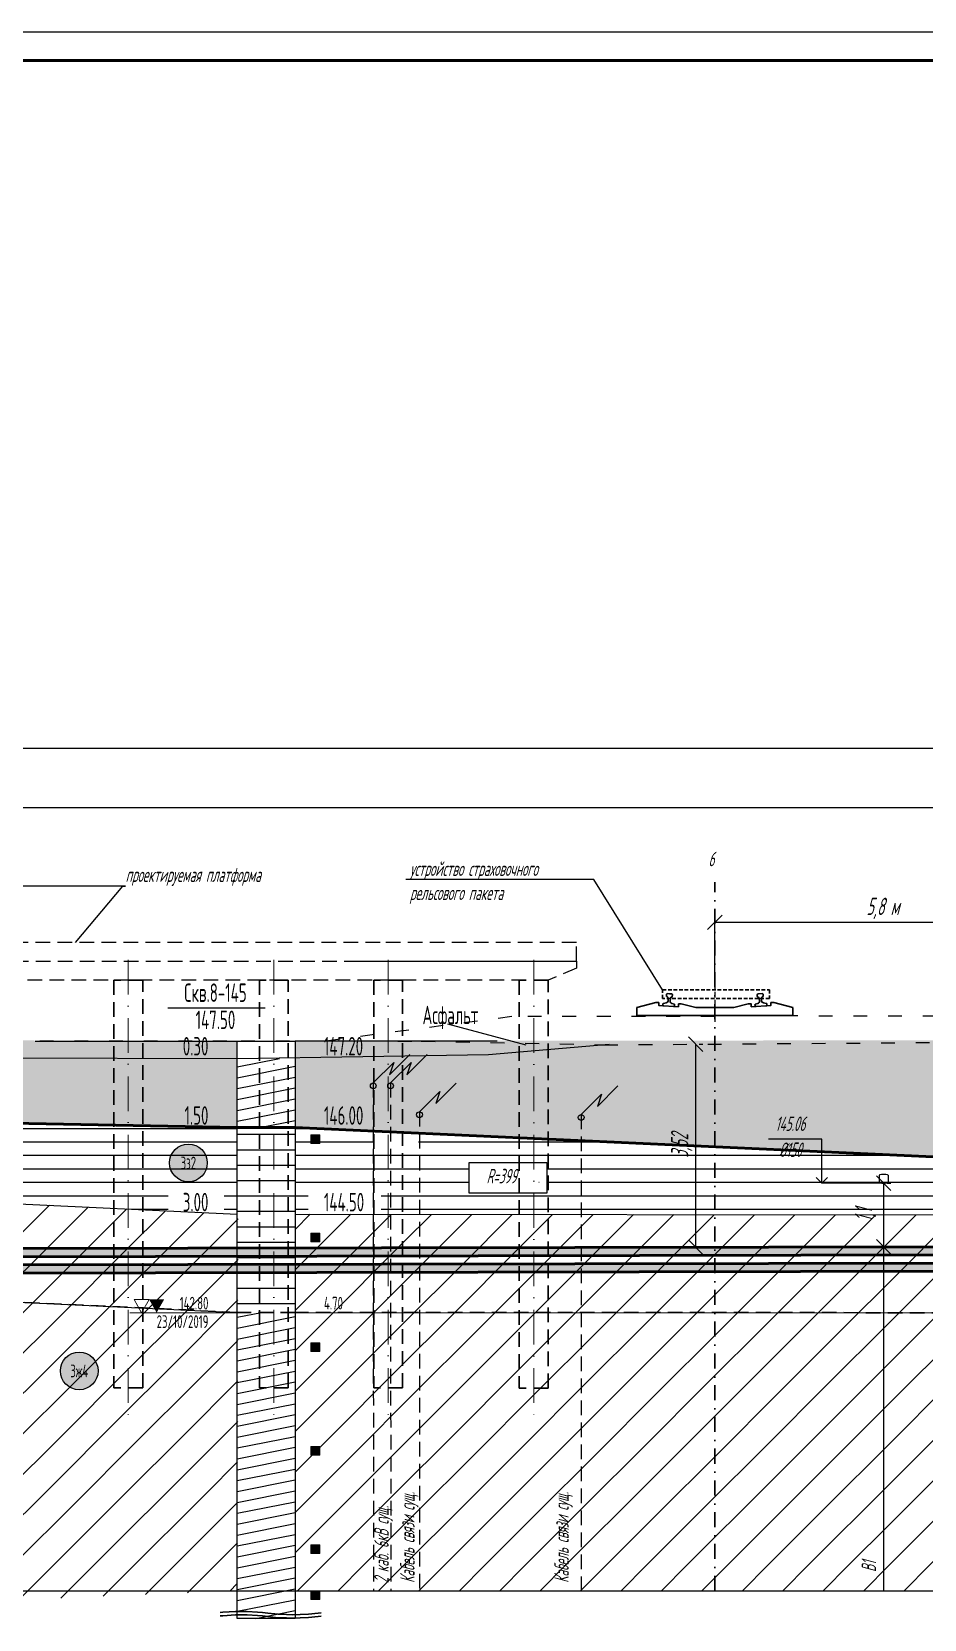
# Model space of a CAD drawing. Header units: metres. Extents: x -30 to 2050, y -904 to 400.
# Drawn here: x 660.9 to 815.4, y -322.1 to -47.1 of the extents above; entities that cross this region are included whole.
import ezdxf
from ezdxf import colors
from ezdxf.entities.mleader import LeaderData, LeaderLine
from ezdxf.enums import TextEntityAlignment as Align
from ezdxf.math import Vec2, Vec3

# ---------------------------------------------------------------- set-up
doc = ezdxf.new("R2010")
doc.units = ezdxf.units.M
doc.header["$LTSCALE"] = 0.2
for name, pattern in [('482 Границы районов', [5, 3, -1, 0, -1]), ('ACAD_ISO02W100', [15, 12, -3]), ('ACAD_ISO03W100', [30, 12, -18]), ('DASHDOT', [27, 13, -7, 0, -7]), ('DASHED', [7, 5, -2, 0]), ('HIDDEN2', [4.7625, 3.175, -1.5875]), ('штриховая', [19.05, 12.7, -6.35])]:
    doc.linetypes.add(name, pattern=pattern)
for name, color, linetype in [('Level 1', 7, 'Continuous'), ('PR_RD', 7, 'Continuous'), ('МГТ_ИГ_Геология', 252, 'Continuous'), ('Примыкания', 7, 'Continuous'), ('Таблица', 7, 'Continuous'), ('Трубы', 7, 'Continuous'), ('Футляры', 7, 'Continuous'), ('Чёрная земля', 7, 'ACAD_ISO03W100')]:
    doc.layers.add(name, color=color, linetype=linetype)
for name, color, linetype, lineweight in [('МГТ_НВК_Земля сущ.', 7, 'ACAD_ISO02W100', 25), ('МГТ_НВК_котлованы', 7, 'Continuous', 30), ('МГТ_НВК_рабочий', 171, 'Continuous', 30), ('МГТ_НВК_страх. пакет', 242, 'Continuous', 30)]:
    doc.layers.add(name, color=color, linetype=linetype, lineweight=lineweight)
doc.styles.add('SPDS', font='SPDS', dxfattribs={"width": 0.7, "oblique": 15, "height": 2.5})
doc.styles.get("Standard").update_dxf_attribs({"font": 'SPDS.shx', "width": 0.7, "oblique": 15, "height": 3})
doc.styles.add('Стиль Simplex', font='simplex.shx')
doc.dimstyles.new('ISO-25', dxfattribs={"dimtxt": 2.5, "dimasz": 2.5, "dimexe": 1.25, "dimexo": 0.625, "dimtad": 1, "dimtxsty": 'Standard', "dimcen": 2.5, "dimadec": 0, "dimazin": 0, "dimtfac": 1, "dimtmove": 0, "dimatfit": 3, "dimfxl": 1, "dimarcsym": 0})
pattern_1 = [(11.30993, (104.5511, -1696.9145), (-4.7146345, 0.942927), [])]
pattern_2 = [(8e-06, (104.5511, -1696.9145), (-9e-06, 2.667), [])]

# ---------------------------------------------------------------- blocks, each defined once
blk = doc.blocks.new('_OBLIQUE')
at = {"color": 0, "linetype": 'ByBlock', "lineweight": -2}
blk.add_line((0.5, 0.5), (-0.5, -0.5), dxfattribs=at)
blk = doc.blocks.new('*D108')
at = {"layer": 'Defpoints', "color": 0, "transparency": 16777216}
for p in [(808.35, -246.54), (808.36, -246.54), (808.35, -257.56)]:
    blk.add_point(p, dxfattribs=at)
at = {"layer": 'Примыкания', "color": 0, "lineweight": -2, "transparency": 16777216}
for p, q in [((808.36, -257.56), (808.36, -246.54)), ((808.97, -246.54), (809.61, -246.54)), ((808.97, -257.56), (809.61, -257.56))]:
    blk.add_line(p, q, dxfattribs=at)
at = {"layer": 'Примыкания', "color": 0, "lineweight": -2, "transparency": 16777216, "xscale": 2.5, "yscale": 2.5, "zscale": 2.5}
for p, rotation in [((808.36, -246.54), 90), ((808.36, -257.56), 270)]:
    blk.add_blockref('_OBLIQUE', p, dxfattribs=dict(at, rotation=rotation))
at = {"layer": 'Примыкания', "color": 0, "transparency": 16777216, "insert": (805.21, -252.05), "char_height": 3, "width": 3.7875, "attachment_point": 5, "rotation": 90}
blk.add_mtext('1,1', dxfattribs=at)
blk = doc.blocks.new('DN')
at = {"linetype": 'Continuous', "lineweight": 30, "flags": 128}
for points in [[(-0.126, -0.007), (-0.117, -0.002), (-0.073, 0.011), (-0.033, 0.011), (0.003, 0), (0.02, -0.007), (0.039, -0.019), (0.074, -0.037), (0.103, -0.043), (0.125, -0.048), (0.151, -0.043), (0.18, -0.036), (0.213, -0.019), (0.223, -0.012)], [(-0.126, -0.068), (-0.117, -0.063), (-0.073, -0.05), (-0.033, -0.05), (0.003, -0.059), (0.02, -0.067), (0.039, -0.079), (0.074, -0.098), (0.103, -0.103), (0.125, -0.108), (0.151, -0.103), (0.18, -0.095), (0.213, -0.079), (0.223, -0.072)]]:
    blk.add_lwpolyline(points, dxfattribs=at)
blk = doc.blocks.new('_ArchTick')
at = {"color": 0, "linetype": 'ByBlock', "const_width": 0.15}
blk.add_lwpolyline([(-0.5, -0.5), (0.5, 0.5)], dxfattribs=at)
blk = doc.blocks.new('*D95')
at = {"layer": 'Defpoints', "color": 0, "transparency": 16777216}
for p in [(1148.12, -171.18), (1148.12, -214.18), (196.94, -218.92)]:
    blk.add_point(p, dxfattribs=at)
at = {"layer": 'Футляры', "color": 0, "lineweight": -2, "transparency": 16777216}
for p, q in [((196.94, -218.3), (196.94, -169.93)), ((1148.12, -213.55), (1148.12, -169.93)), ((196.94, -171.18), (1148.12, -171.18))]:
    blk.add_line(p, q, dxfattribs=at)
at = {"layer": 'Футляры', "color": 0, "lineweight": -2, "transparency": 16777216, "xscale": 2.5, "yscale": 2.5, "zscale": 2.5, "rotation": 180}
blk.add_blockref('_ArchTick', (196.94, -171.18), dxfattribs=at)
at = {"layer": 'Футляры', "color": 0, "lineweight": -2, "transparency": 16777216, "xscale": 2.5, "yscale": 2.5, "zscale": 2.5}
blk.add_blockref('_ArchTick', (1148.12, -171.18), dxfattribs=at)
at = {"layer": 'Футляры', "color": 0, "lineweight": 25, "transparency": 16777216, "insert": (595.93, -166.56), "char_height": 3, "attachment_point": 5}
blk.add_mtext('Методом ГШБ\\PL=94 м ', dxfattribs=at)
blk = doc.blocks.new('*D102')
at = {"layer": 'Defpoints', "color": 0, "transparency": 16777216}
for p in [(779.12, -201.36), (779.12, -213.05), (837.29, -212.03)]:
    blk.add_point(p, dxfattribs=at)
at = {"layer": 'Примыкания', "color": 0, "lineweight": -2, "transparency": 16777216}
for p, q in [((779.12, -212.42), (779.12, -200.11)), ((837.29, -211.4), (837.29, -200.11)), ((837.29, -201.36), (779.12, -201.36))]:
    blk.add_line(p, q, dxfattribs=at)
at = {"layer": 'Примыкания', "color": 0, "lineweight": -2, "transparency": 16777216, "xscale": 2.5, "yscale": 2.5, "zscale": 2.5, "rotation": 180}
blk.add_blockref('_OBLIQUE', (779.12, -201.36), dxfattribs=at)
at = {"layer": 'Примыкания', "color": 0, "lineweight": -2, "transparency": 16777216, "xscale": 2.5, "yscale": 2.5, "zscale": 2.5}
blk.add_blockref('_OBLIQUE', (837.29, -201.36), dxfattribs=at)
at = {"layer": 'Примыкания', "color": 0, "transparency": 16777216, "insert": (808.21, -198.95), "char_height": 3, "attachment_point": 5}
blk.add_mtext('5,8 м', dxfattribs=at)
blk = doc.blocks.new('1')
at = {"layer": 'МГТ_НВК_Земля сущ.', "color": 251, "linetype": 'DASHED'}
blk.add_lwpolyline([(546.93, -1637.15), (546.93, -1645.38)], dxfattribs=at)
at = {"layer": 'МГТ_НВК_страх. пакет', "color": 251, "ltscale": 0.5, "extrusion": (0.033937, -0.002565, 0.999421)}
for p, q in [((538.57, -1640.46, 0.02), (538.56, -1640.71, 0.02)), ((538.64, -1640.78, 0.01), (538.59, -1640.76, 0.02)), ((538.76, -1640.29, 0.01), (539.42, -1640.34, -0.01)), ((538.76, -1640.29, 0.01), (539.42, -1640.34, -0.01)), ((538.83, -1641.58, -0.02), (538.86, -1641.13, 0.02)), ((539.21, -1641.6, -0.04), (539.24, -1641.15, -0.01)), ((539.57, -1640.78, -0.02), (539.59, -1640.51, -0.02)), ((537.94, -1642.17, 0), (537.92, -1642.39)), ((537.94, -1642.17, 0), (537.94, -1642.05, 0)), ((538.54, -1641.91, -0.03), (537.99, -1642.01, 0)), ((539.47, -1641.99, -0.05), (539.94, -1642.14, -0.07)), ((539.97, -1642.34, -0.07), (539.95, -1642.52, -0.07)), ((539.97, -1642.32, -0.07), (539.97, -1642.19, -0.07)), ((539.97, -1642.34, -0.07), (539.97, -1642.23, -0.07))]:
    blk.add_line(p, q, dxfattribs=at)
at = {"layer": 'МГТ_НВК_страх. пакет', "color": 251, "ltscale": 0.5, "extrusion": (0.033934, -0.002597, 0.999421)}
for p, q in [((539.07, -1640.31), (539.4, -1640.34, -0.01)), ((539.95, -1642.52, -0.07), (537.92, -1642.39, 0))]:
    blk.add_line(p, q, dxfattribs=at)
at = {"layer": 'МГТ_НВК_страх. пакет', "color": 251, "ltscale": 0.5, "extrusion": (-0.033937, -0.002565, 0.999421)}
for p, q in [((554.29, -1640.78, -0.02), (554.28, -1640.51, -0.02)), ((554.33, -1640.82, -0.02), (554.33, -1640.82, -0.02)), ((555.11, -1640.29, 0.01), (554.44, -1640.34, -0.01)), ((554.66, -1641.6, -0.04), (554.63, -1641.15, -0.01)), ((555.03, -1641.58, -0.02), (555, -1641.13, 0.02)), ((555.23, -1640.78, 0.01), (555.28, -1640.76, 0.02)), ((555.29, -1640.46, 0.02), (555.31, -1640.71, 0.02)), ((553.9, -1642.32, -0.07), (553.89, -1642.19, -0.07)), ((553.9, -1642.34, -0.07), (553.89, -1642.23, -0.07)), ((553.9, -1642.34, -0.07), (553.91, -1642.52, -0.07)), ((553.91, -1642.52, -0.07), (555.94, -1642.39, 0)), ((554.39, -1641.99, -0.05), (553.93, -1642.14, -0.07)), ((555.33, -1641.91, -0.03), (555.87, -1642.01, 0)), ((555.93, -1642.17, 0), (555.92, -1642.05, 0)), ((555.93, -1642.17, 0), (555.94, -1642.39))]:
    blk.add_line(p, q, dxfattribs=at)
at = {"layer": 'МГТ_НВК_страх. пакет', "color": 251, "ltscale": 0.5}
blk.add_line((540.63, -1642.06), (540.63, -1642.56), dxfattribs=at)
at = {"layer": 'МГТ_НВК_страх. пакет', "color": 251, "linetype": 'HIDDEN2', "lineweight": 30, "elevation": 0}
blk.add_lwpolyline([(537.88, -1639.63), (556.38, -1639.63), (556.38, -1641.13), (537.88, -1641.13)], close=True, dxfattribs=at)
at = {"layer": 'МГТ_НВК_страх. пакет', "color": 251, "ltscale": 0.5}
for points in [[(540.63, -1642.56), (537.23, -1642.34), (537.23, -1641.84), (536.73, -1641.84), (533.43, -1642.68)], [(556.63, -1641.85), (557.13, -1641.85), (560.43, -1642.69), (560.43, -1644.1), (533.43, -1644.09), (533.43, -1642.68)], [(540.77, -1642.06), (541.13, -1642.06), (540.63, -1642.06)], [(541.13, -1642.06), (543.63, -1642.68), (550.23, -1642.68), (552.73, -1642.06), (553.23, -1642.07), (553.23, -1642.57), (556.63, -1642.35), (556.63, -1641.85)]]:
    blk.add_lwpolyline(points, dxfattribs=at)
at = {"layer": 'МГТ_НВК_страх. пакет', "color": 251, "ltscale": 0.5, "extrusion": (0.033937, -0.002565, 0.999421)}
for centre, radius, start, end in [((-1595.46, -660.33, 22.5), 0.0417, 90.9982, 170.0388), ((-1595.2, -660.46, 22.5), 0.176, 1.2499, 91.9282), ((-1595.86, -660.26, 22.49), 0.365, 271.8259, 341.9758), ((-1595.92, -661.47, 22.5), 0.47, 24.5026, 80.5834), ((-1595.19, -661.13, 22.5), 0.174, 274.638, 2.363), ((-1595.45, -661.26, 22.5), 0.0423, 190.6804, 272.757), ((-1596.85, -659.84, 22.47), 0.0547, 8.1282, 82.8423), ((-1596.29, -660.26, 22.46), 0.376, 196.1273, 268.5232), ((-1596.27, -661.41, 22.47), 0.404, 93.5974, 164.4611), ((-1596.83, -661.76, 22.47), 0.055, 272.0476, 345.5863)]:
    blk.add_arc(centre, radius, start, end, dxfattribs=at)
at = {"layer": 'МГТ_НВК_страх. пакет', "color": 251, "ltscale": 0.5, "extrusion": (-0.033937, -0.002565, 0.999421)}
for centre, radius, start, end in [((1677.63, 428.99, -14.62), 0.174, 177.637, 265.362), ((1677.89, 428.86, -14.62), 0.0423, 267.243, 349.3196), ((1678.29, 428.74, -14.62), 0.374, 91.3439, 163.5701), ((1678.3, 429.86, -14.63), 0.365, 198.0242, 268.1741), ((1677.64, 429.66, -14.62), 0.176, 88.0718, 178.7501), ((1677.9, 429.79, -14.62), 0.0417, 9.9612, 89.0018), ((1679.27, 428.36, -14.65), 0.055, 194.4137, 267.9524), ((1678.71, 428.71, -14.65), 0.404, 15.5389, 86.4026), ((1678.73, 429.87, -14.67), 0.376, 271.4768, 343.8727), ((1679.28, 430.29, -14.65), 0.0547, 97.1577, 171.8718)]:
    blk.add_arc(centre, radius, start, end, dxfattribs=at)
blk = doc.blocks.new('usl_1')
for p, q in [((0, 0), (3.54, 3.54)), ((2.83, 1.41), (6.36, 4.95)), ((3.54, 3.54), (2.83, 1.41))]:
    blk.add_line(p, q)
blk.add_circle((0, -0.5), 0.5)
blk = doc.blocks.new('круг3_-26_4')
at = {"true_color": 0xffffff}
blk.add_hatch(color=7, dxfattribs=at).paths.add_polyline_path([(-0.327, 0, 1), (0.327, 0, 1)])
at = {"color": 7, "lineweight": 25}
blk.add_circle((0, 0), 0.327, dxfattribs=at)
at = {"color": 7, "lineweight": 25, "style": 'Стиль Simplex', "width": 0.590909}
blk.add_text('3ж4', height=0.22, dxfattribs=at).set_placement((0, 0), align=Align.MIDDLE_CENTER)
blk = doc.blocks.new('круг3_-25_2')
at = {"true_color": 0xffffff}
blk.add_hatch(color=7, dxfattribs=at).paths.add_polyline_path([(-0.327, 0, 1), (0.327, 0, 1)])
at = {"color": 7, "lineweight": 25}
blk.add_circle((0, 0), 0.327, dxfattribs=at)
at = {"color": 18, "lineweight": 25, "true_color": 0x000000, "style": 'Стиль Simplex', "width": 0.590909}
blk.add_text('3з2', height=0.22, dxfattribs=at).set_placement((0, 0), align=Align.MIDDLE_CENTER)
blk = doc.blocks.new('_None')
blk = doc.blocks.new('лщщдл')
at = {"layer": 'МГТ_ИГ_Геология'}
blk.add_lwpolyline([(199.9, -218.38), (213.34, -218.38), (213.34, -223.68), (199.9, -223.68)], close=True, dxfattribs=at)
at = {"layer": 'МГТ_ИГ_Геология', "insert": (202.89, -219.48), "char_height": 2.5, "attachment_point": 1}
blk.add_mtext_dynamic_manual_height_columns('R=399', width=10.097, gutter_width=15, heights=[0], dxfattribs=at)
blk = doc.blocks.new('PR_KV')
at = {"layer": 'Level 1', "linetype": 'Continuous', "lineweight": 20}
blk.add_hatch(color=256, dxfattribs=at).paths.add_polyline_path([(-0.077, 0.075), (0.077, 0.075), (0.077, -0.075), (-0.077, -0.075)])
at = {"layer": 'Level 1', "color": 7, "linetype": 'Continuous', "lineweight": 20, "flags": 128}
blk.add_lwpolyline([(-0.077, 0.075), (0.077, 0.075), (0.077, -0.075), (-0.077, -0.075)], close=True, dxfattribs=at)
blk = doc.blocks.new('*D130')
at = {"layer": 'Defpoints', "color": 0, "transparency": 16777216}
for p in [(775.79, -222.46), (775.79, -257.62), (779.19, -257.62)]:
    blk.add_point(p, dxfattribs=at)
at = {"layer": 'Примыкания', "color": 0, "lineweight": -2, "transparency": 16777216}
for p, q in [((775.79, -222.46), (775.79, -257.62)), ((776.42, -222.46), (777.04, -222.46)), ((778.57, -257.62), (774.54, -257.62))]:
    blk.add_line(p, q, dxfattribs=at)
at = {"layer": 'Примыкания', "color": 0, "lineweight": -2, "transparency": 16777216, "xscale": 2.5, "yscale": 2.5, "zscale": 2.5}
for p, rotation in [((775.79, -222.46), 90), ((775.79, -257.62), 270)]:
    blk.add_blockref('_OBLIQUE', p, dxfattribs=dict(at, rotation=rotation))
at = {"layer": 'Примыкания', "color": 0, "transparency": 16777216, "insert": (773.38, -240.04), "char_height": 3, "attachment_point": 5, "rotation": 90}
blk.add_mtext('3,52', dxfattribs=at)
blk = doc.blocks.new('*D134')
at = {"layer": 'Defpoints', "color": 0, "transparency": 16777216}
for p in [(562.4, -181.53), (1148.12, -214.18), (562.4, -221.66)]:
    blk.add_point(p, dxfattribs=at)
at = {"layer": 'Футляры', "color": 0, "lineweight": -2, "transparency": 16777216}
for p, q in [((562.4, -221.04), (562.4, -180.28)), ((1148.12, -213.55), (1148.12, -180.28)), ((1148.12, -181.53), (562.4, -181.53))]:
    blk.add_line(p, q, dxfattribs=at)
at = {"layer": 'Футляры', "color": 0, "lineweight": -2, "transparency": 16777216, "xscale": 2.5, "yscale": 2.5, "zscale": 2.5, "rotation": 180}
blk.add_blockref('_ArchTick', (562.4, -181.53), dxfattribs=at)
at = {"layer": 'Футляры', "color": 0, "lineweight": -2, "transparency": 16777216, "xscale": 2.5, "yscale": 2.5, "zscale": 2.5}
blk.add_blockref('_ArchTick', (1148.12, -181.53), dxfattribs=at)
at = {"layer": 'Футляры', "color": 0, "lineweight": 25, "transparency": 16777216, "insert": (855.26, -179.12), "char_height": 3, "attachment_point": 5}
blk.add_mtext('58,8 м', dxfattribs=at)
blk = doc.blocks.new('оп')
at = {"linetype": '482 Границы районов', "lineweight": 5, "ltscale": 10}
blk.add_line((2537.63, -887.64), (2537.63, -968.24), dxfattribs=at)
at = {"linetype": 'штриховая'}
for points in [[(2540.13, -961.78), (2540.13, -891.14), (2535.13, -891.14), (2535.13, -961.78)], [(2540.13, -961.78), (2535.13, -961.78)]]:
    blk.add_lwpolyline(points, dxfattribs=at)

msp = doc.modelspace()

# ---------------------------------------------------------------- hatches: boundary and pattern name
at = {"lineweight": 20}
h = msp.add_hatch(dxfattribs=at)
h.set_pattern_fill('AR-SAND', color=256, scale=0.03, style=0)
h.set_pattern_definition([(37.5, (-335.9593, 145.5445), (-0.0480009, 1.4682397), [0, -1.15824, 0, -1.2954, 0, -1.23825]), (7.5, (-335.9593, 145.5445), (1.3485698, 2.1504753), [0, -0.62484, 0, -1.04394, 0, -0.40005]), (327.5, (-336.8965, 145.5445), (2.3729771, 0.0043116), [0, -0.381, 0, -1.3716, 0, -1.7907]), (317.5, (-336.8965, 145.5445), (2.2906694, 0.668788), [0, -0.1905, 0, -0.89916, 0, -1.0287])])
h.paths.add_polyline_path([(1142.55373, -258.31908), (1142.48228, -256.89422), (203.51851, -258.77232), (203.58975, -260.19718)])
h.paths.add_polyline_path([(1142.54061, -261.15504), (1142.47404, -259.82517), (1139.72081, -259.73492), (203.45579, -261.60745), (203.52703, -263.03231)])
at = {"layer": 'МГТ_ИГ_Геология'}
h = msp.add_hatch(dxfattribs=at)
h.set_pattern_fill('GR24', color=251, scale=10, style=0, pattern_type=2)
h.set_pattern_definition([(225, (-1230.1972, -412.5592), (3e-16, -3), [2.1213, -2.1213407]), (315, (-1231.6972, -411.0592), (3, 0), [2.1213, -2.1213407]), (45, (-1233.1972, -412.5592), (0, 3), [2.1213, -2.1213407]), (135, (-1231.6972, -414.0592), (-3, 3e-16), [2.1213, -2.1213407])])
h.paths.add_polyline_path([(706.4486, -221.91451), (706.4486, -224.76736), (696.4486, -224.91451), (696.4486, -221.91451)], flags=16)
h.paths.add_polyline_path([(584.94375, -234.78551), (584.94375, -224.71408), (588.11605, -224.71978), (588.11605, -234.78551)], flags=16)
h.paths.add_polyline_path([(584.94375, -234.78551), (580.03961, -234.78551), (633.11661, -235.66988), (695.89562, -236.90365), (696.4486, -236.90365), (696.4486, -224.91451), (706.4486, -224.76736), (706.4486, -236.90365), (854.23801, -243.66283), (917.66323, -246.55893), (973.32773, -249.10067), (1013.9845, -250.95713), (1071.58044, -253.58705), (1118.15631, -255.71379), (1155.62256, -257.24526), (1226.45163, -257.24526), (1226.45163, -237.87847), (1226.45163, -216.52603), (1218.70995, -215.31427), (1156.41693, -217.42874), (1154.18924, -212.4663), (1058.25027, -213.73475), (1054.25289, -220.87698), (888.12731, -221.70189), (710.55142, -221.91451), (532.66217, -221.58195), (481.55319, -223.46726), (387.63265, -221.62498), (325.97483, -219.91886), (221.49045, -219.03785), (160.53736, -218.59062), (118.69829, -218.03034), (112.32572, -215.26064), (105.95315, -212.49093), (101.84398, -209.53848), (97.50919, -206.90005), (86.09428, -200.47309), (86.09428, -230.251), (138.82812, -230.24852), (181.06078, -230.6847), (230.96196, -231.20008), (292.01074, -231.8306), (361.86888, -232.5521), (451.92275, -233.48218), (509.54463, -234.0773), (578.11605, -234.76618), (578.11605, -224.7018), (584.94375, -224.71408)])
h = msp.add_hatch(dxfattribs=at)
h.set_pattern_fill('CONSIST', color=251, scale=0.42, style=0, pattern_type=2)
h.set_pattern_definition(pattern_1)
h.paths.add_polyline_path([(696.4486, -224.91451), (706.4486, -224.91451), (706.4486, -236.91451), (696.4486, -236.91451)])
h = msp.add_hatch(dxfattribs=at)
h.set_pattern_fill('GR07', color=251, scale=10, style=0, pattern_type=2)
h.set_pattern_definition([(0, (-370.202, 33.6155), (0, 7), [81.65, 0]), (0, (-370.202, 35.9455), (0, 7), [81.65, 0]), (0, (-370.202, 38.2855), (0, 7), [81.65, 0])])
h.paths.add_polyline_path([(128.34405, -230.24352), (86.82408, -230.24352), (86.82408, -244.24352), (128.34405, -244.24352)])
h.paths.add_polyline_path([(578.11605, -234.78551), (138.34405, -230.24352), (138.34405, -244.24352), (578.11605, -246.78551)])
edge = h.paths.add_edge_path(flags=16)
edge.add_ellipse((358.23005, -239.03725), major_axis=(0, -3.27292), ratio=0.094871117, start_angle=0, end_angle=360)
h.paths.add_polyline_path([(696.4486, -236.91451), (588.11605, -234.78551), (588.11605, -246.78551), (696.4486, -251.91451)])
h.paths.add_polyline_path([(609.46605, -240.53551), (601.76605, -240.53551), (601.76605, -239.03551), (609.46605, -239.03551)], flags=16)
edge = h.paths.add_edge_path(flags=16)
edge.add_ellipse((678.28248, -244.94177), major_axis=(-2.21584, 0), ratio=0.2, start_angle=0, end_angle=360)
edge = h.paths.add_edge_path(flags=16)
edge.add_ellipse((861.15512, -246.62979), major_axis=(0, -3.27292), ratio=0.023551238, start_angle=0, end_angle=360)
h.paths.add_polyline_path([(727.7986, -239.66451), (720.0986, -239.66451), (720.0986, -238.16451), (727.7986, -238.16451)], flags=16)
h.paths.add_polyline_path([(115.10345, -244.29352), (126.09405, -244.29352), (126.09405, -239.78953), (115.10345, -239.78953)])
h.paths.add_polyline_path([(348.05148, -240.68725), (348.05148, -237.38725)], flags=16)
h.paths.add_polyline_path([(140.59405, -244.29352), (154.64843, -244.29352), (154.64843, -239.68517), (140.59405, -239.68517)], flags=17)
h.paths.add_polyline_path([(564.76884, -246.83551), (575.86605, -246.83551), (575.86605, -242.53468), (564.76884, -242.53468)])
h.paths.add_polyline_path([(668.1039, -246.59177), (668.1039, -243.29177)], flags=16)
h.paths.add_polyline_path([(684.45043, -251.96451), (694.1986, -251.96451), (694.1986, -247.70886), (684.45043, -247.70886)])
h.paths.add_polyline_path([(850.97655, -248.27979), (850.97655, -244.97979)], flags=16)
h.paths.add_polyline_path([(708.6986, -251.96451), (721.37999, -251.96451), (721.37999, -247.17309), (708.6986, -247.17309)], flags=17)
h.paths.add_polyline_path([(1040.53306, -252.16938), (706.4486, -236.91451), (706.4486, -251.91451)])
h.paths.add_polyline_path([(388.0223, -237.47327), (401.46475, -237.47327), (401.46475, -242.76789), (388.0223, -242.76789)], flags=16)
h.paths.add_polyline_path([(412.7451, -241.0087), (412.36334, -241.0087), (417.52417, -237.15661), (417.90593, -237.15661)], flags=16)
h.paths.add_polyline_path([(736.61404, -242.95802), (750.05649, -242.95802), (750.05649, -248.25263), (736.61404, -248.25263)], flags=16)
h.paths.add_polyline_path([(747.42927, -247.30505), (747.47608, -247.30505), (752.6369, -243.45296), (752.5901, -243.45296)], flags=16)
h = msp.add_hatch(dxfattribs=at)
h.set_pattern_fill('CONSIST', color=251, scale=0.84, angle=-44.999962, style=0, pattern_type=2)
h.set_pattern_definition(pattern_2)
h.paths.add_polyline_path([(696.4486, -236.91451), (706.4486, -236.91451), (706.4486, -251.91451), (696.4486, -251.91451)])
h = msp.add_hatch(dxfattribs=at)
h.set_pattern_fill('GR38', color=251, scale=10, style=0, pattern_type=2)
h.set_pattern_definition([(45, (-99.907, 7.78), (0, 21), [9.8995, -19.799]), (45, (-85.907, -6.22), (0, 21), [9.8995, -19.799]), (45, (-99.907, -6.22), (0, 21), [14.142, -15.5565]), (45, (-89.907, 3.78), (0, 21), [15.556, -14.1425]), (45, (-92.907, -6.22), (0, 21), [19.799, -9.8995]), (45, (-99.907, 0.78), (0, 21), [19.799, -9.8995])])
h.paths.add_polyline_path([(696.4486, -317.11285), (696.59227, -251.8987), (621.80486, -248.3805), (613.02469, -247.96481), (608.89249, -247.76917), (602.83733, -247.48249), (588.11605, -246.43969), (588.11605, -309.78551), (642.28233, -319.38701)])
h = msp.add_hatch(dxfattribs=at)
h.set_pattern_fill('CONSIST', color=251, scale=0.84, angle=-44.999962, style=0, pattern_type=2)
h.set_pattern_definition(pattern_2)
h.paths.add_polyline_path([(696.4486, -251.91451), (706.4486, -251.91451), (706.4486, -268.91451), (696.4486, -268.91451)])
h = msp.add_hatch(dxfattribs=at)
h.set_pattern_fill('GR38', color=251, scale=10, style=0, pattern_type=2)
h.set_pattern_definition([(45, (431.337, -4.67), (0, 21), [9.8995, -19.799]), (45, (445.337, -18.67), (0, 21), [9.8995, -19.799]), (45, (431.337, -18.67), (0, 21), [14.142, -15.5565]), (45, (441.337, -8.67), (0, 21), [15.556, -14.1425]), (45, (438.337, -18.67), (0, 21), [19.799, -9.8995]), (45, (431.337, -11.67), (0, 21), [19.799, -9.8995])])
h.paths.add_polyline_path([(988.06618, -269.07646), (1148.12256, -269.12447), (1226.44705, -269.1617), (1226.45163, -257.24526), (1139.31238, -256.37581), (1129.89637, -256.24986), (1115.47914, -255.59154), (1042.38938, -252.25414), (706.4486, -251.91451), (706.4486, -317.11285), (1226.45163, -317.11285), (1226.03149, -298.05385), (1151.69578, -298.76075), (1109.8166, -293.27735), (1042.67738, -278.38031)])
at = {"layer": 'МГТ_ИГ_Геология', "true_color": 0x0000ff}
msp.add_hatch(color=5, dxfattribs=at).paths.add_polyline_path([(682.48149, -268.97185), (681.18149, -266.67185), (683.78149, -266.67185)])
at = {"layer": 'МГТ_ИГ_Геология'}
h = msp.add_hatch(dxfattribs=at)
h.set_pattern_fill('CONSIST', color=251, scale=0.42, style=0, pattern_type=2)
h.set_pattern_definition(pattern_1)
h.paths.add_polyline_path([(696.4486, -268.91451), (706.4486, -268.91451), (706.4486, -321.91451), (696.4486, -321.91451)])

# ---------------------------------------------------------------- linework, layer by layer
msp.add_lwpolyline([(1456, -467.11285), (-30, -467.11285), (-30, -47.11285), (1456, -47.11285)], close=True)
at = {"color": 7, "linetype": 'Continuous', "lineweight": 50}
msp.add_lwpolyline([(-10, -52.11285), (1451, -52.11285), (1451, -457.11285), (-10, -457.11285)], close=True, dxfattribs=at)
at = {"linetype": 'штриховая'}
for points in [[(619.67452, -208.0756), (755.17255, -208.0756), (755.17309, -204.87749), (721.17181, -204.87749), (619.67451, -204.8782)], [(624.77117, -211.37634), (619.67451, -209.27627), (619.67451, -208.07631), (716.67309, -208.07631), (755.17309, -208.07631), (755.17255, -209.27631), (750.27176, -211.37631)]]:
    msp.add_lwpolyline(points, close=True, dxfattribs=at)
at = {"layer": 'МГТ_ИГ_Геология', "lineweight": 25}
msp.add_line((684.43423, -216.14181), (701.28167, -216.14181), dxfattribs=at)
at = {"layer": 'МГТ_ИГ_Геология', "linetype": 'Continuous', "lineweight": 25}
for p, q in [((746.43676, -222.65943), (732.87348, -219.00234)), ((661.4486, -221.91451), (696.4486, -221.91451)), ((696.4486, -221.91451), (706.4486, -221.91451)), ((696.4486, -321.91559), (696.4486, -221.91451)), ((741.4486, -221.91451), (706.4486, -221.91451)), ((706.4486, -221.91451), (706.4486, -321.91559)), ((739.95799, -224.27426), (760.84333, -222.46777)), ((578.11605, -224.7018), (696.4486, -224.91451)), ((696.4486, -224.91451), (739.95799, -224.27426)), ((588.11605, -246.78551), (696.4486, -251.91451)), ((706.4486, -251.91451), (1040.53306, -252.16938)), ((588.11605, -263.78551), (696.4486, -268.91451)), ((706.4486, -268.91451), (1226.9264, -269.21381)), ((706.4486, -321.91559), (696.4486, -321.91559))]:
    msp.add_line(p, q, dxfattribs=at)
at = {"layer": 'МГТ_ИГ_Геология', "lineweight": 50}
for p, q in [((588.11605, -234.78551), (696.4486, -236.91451)), ((696.4486, -236.91451), (706.4486, -236.91451)), ((706.4486, -236.91451), (1151.69578, -257.24526))]:
    msp.add_line(p, q, dxfattribs=at)
at = {"layer": 'МГТ_ИГ_Геология', "color": 5, "linetype": 'штриховая', "lineweight": 30}
for p, q in [((696.4486, -268.91451), (588.11605, -263.78551)), ((706.4486, -268.91451), (696.4486, -268.91451)), ((1226.9264, -269.16193), (706.4486, -268.91451))]:
    msp.add_line(p, q, dxfattribs=at)
at = {"layer": 'МГТ_ИГ_Геология', "color": 5, "linetype": 'Continuous', "lineweight": 0, "true_color": 0x0000ff, "flags": 128}
msp.add_lwpolyline([(677.83149, -268.97185), (696.4486, -268.97185), (679.88149, -268.97185), (678.58149, -266.67185), (681.18149, -266.67185), (679.88149, -268.97185)], dxfattribs=at)
at = {"layer": 'МГТ_НВК_котлованы', "linetype": 'DASHDOT', "lineweight": 30}
msp.add_line((779.12127, -317.11285), (779.12194, -194.42741), dxfattribs=at)
at = {"layer": 'Примыкания', "linetype": 'штриховая'}
for p, q in [((719.98453, -229.1772), (720.00857, -317.11285)), ((722.98453, -229.1772), (723.00857, -317.11285)), ((727.98453, -234.16893), (728.00857, -317.11285)), ((755.98453, -234.63671), (755.98453, -317.11285))]:
    msp.add_line(p, q, dxfattribs=at)
at = {"layer": 'Примыкания', "color": 0}
for p, q in [((797.64213, -238.88403), (788.4325, -238.88403)), ((797.64213, -246.53808), (797.64213, -238.88403)), ((808.34846, -246.53808), (797.64213, -246.53808))]:
    msp.add_line(p, q, dxfattribs=at)
at = {"layer": 'Примыкания'}
for p, q in [((807.58846, -245.17008), (807.58846, -246.38608)), ((808.34846, -246.53808), (808.34846, -317.11285)), ((809.10846, -245.17008), (809.10846, -246.38608))]:
    msp.add_line(p, q, dxfattribs=at)
at = {"layer": 'Примыкания', "color": 0, "flags": 128}
msp.add_lwpolyline([(796.64213, -245.53808), (797.64213, -246.53808), (798.64213, -245.53808)], dxfattribs=at)
at = {"layer": 'Примыкания'}
for centre, start_param, end_param in [((808.34846, -245.17008), 0, 3.141592654), ((808.34846, -246.38608), 3.141592654, 6.283185307)]:
    msp.add_ellipse(centre, major_axis=(0.76, 0), ratio=0.2, start_param=start_param, end_param=end_param, dxfattribs=at)
at = {"layer": 'Таблица'}
msp.add_line((86.09428, -317.11285), (1226.45163, -317.11285), dxfattribs=at)
at = {"layer": 'Трубы', "lineweight": 50}
for p, q in [((201.94375, -260.1952), (1143.12256, -258.31284)), ((201.94375, -261.6052), (1143.12256, -259.72285))]:
    msp.add_line(p, q, dxfattribs=at)
at = {"layer": 'Футляры', "lineweight": 50}
for p, q in [((203.14053, -258.76781), (1142.51659, -256.89595)), ((203.14905, -263.0278), (1142.50865, -261.1551))]:
    msp.add_line(p, q, dxfattribs=at)
at = {"layer": 'Чёрная земля'}
for p, q in [((743.97755, -217.67212), (712.2446, -221.85655)), ((779.12181, -217.67212), (743.97755, -217.67212)), ((779.12128, -217.51284), (1055.91743, -217.67218)), ((638.23909, -221.87721), (697.09794, -221.85979)), ((697.09794, -221.85979), (712.2446, -221.85655)), ((712.2446, -221.85655), (728.2991, -221.94184)), ((728.2991, -221.94184), (759.90538, -222.57675)), ((759.90538, -222.57675), (838.21885, -222.01522))]:
    msp.add_line(p, q, dxfattribs=at)

# ---------------------------------------------------------------- block references
at = {"layer": 'PR_RD'}
for p in [(719.98453, -229.1772), (722.98453, -229.1772), (727.98453, -234.16893), (755.98453, -234.63671)]:
    msp.add_blockref('usl_1', p, dxfattribs=at)
at = {"layer": 'МГТ_ИГ_Геология', "yscale": 10, "zscale": 10}
for name, p, xscale in [('PR_KV', (709.9486, -238.91451), 10), ('круг3_-25_2', (687.97383, -243.03263), 10), ('PR_KV', (709.9486, -255.91451), 10), ('PR_KV', (709.9486, -274.91451), 10), ('круг3_-26_4', (669.08146, -279.0518), 10), ('PR_KV', (709.9486, -292.91451), 10), ('PR_KV', (709.9486, -309.91451), 10), ('PR_KV', (709.9486, -317.91451), 10), ('DN', (699.80282, -320.80978), 50)]:
    msp.add_blockref(name, p, dxfattribs=dict(at, xscale=xscale))
at = {"layer": 'МГТ_ИГ_Геология', "color": 3}
msp.add_blockref('лщщдл', (536.71332, -24.57351), dxfattribs=at)
at = {"layer": 'МГТ_НВК_котлованы', "color": 30, "lineweight": 50, "true_color": 0xf26722}
for p in [(-1860.05656, 679.79039), (-1834.85656, 679.79039), (-1815.05656, 679.79039), (-1789.85668, 679.76623)]:
    msp.add_blockref('оп', p, dxfattribs=at)
at = {"layer": 'МГТ_НВК_рабочий'}
msp.add_blockref('1', (232.18951, 1426.58257), dxfattribs=at)

# ---------------------------------------------------------------- texts
at = {"layer": 'МГТ_ИГ_Геология', "lineweight": 25, "style": 'Стиль Simplex', "width": 0.5625}
msp.add_text('Скв.8-145', height=3.2, dxfattribs=at).set_placement((692.66788, -215.14181), align=Align.CENTER)
for s, p in [('147.50', (692.66788, -216.64181)), ('Асфальт', (733.35053, -215.79615))]:
    msp.add_text(s, height=3.2, dxfattribs=at).set_placement(p, align=Align.TOP_CENTER)
for s, p in [('0.30', (691.4486, -224.41451)), ('1.50', (691.4486, -236.41451)), ('3.00', (691.4486, -251.41451))]:
    msp.add_text(s, height=3.2, dxfattribs=at).set_placement(p, align=Align.RIGHT)
for s, p in [('147.20', (711.4486, -224.41451)), ('146.00', (711.4486, -236.41451)), ('144.50', (711.4486, -251.41451))]:
    msp.add_text(s, height=3.2, dxfattribs=at).set_placement(p)
at = {"layer": 'МГТ_ИГ_Геология', "color": 5, "lineweight": 25, "true_color": 0x0000ff, "style": 'Стиль Simplex', "width": 0.590909}
msp.add_text('142.80', height=2.2, dxfattribs=at).set_placement((691.4486, -268.41451), align=Align.RIGHT)
msp.add_text('4.70', height=2.2, dxfattribs=at).set_placement((711.4486, -268.41451))
msp.add_text('23/10/2019', height=2.2, dxfattribs=at).set_placement((691.4486, -269.41451), align=Align.TOP_RIGHT)
at = {"layer": 'Таблица', "oblique": 15.0000004, "width": 0.7}
msp.add_text('6', height=2.5, dxfattribs=at).set_placement((778.02206, -191.64146))
for s, p in [('145.06', (792.19824, -236.23637)), ('%%C150', (792.19824, -240.73637))]:
    msp.add_text(s, height=2.5, dxfattribs=at).set_placement(p, align=Align.MIDDLE_CENTER)
for s, p in [('Кабель связи сущ.', (727.13851, -315.77035)), ('Кабель связи сущ.', (753.82896, -315.76816)), ('2 каб. 6кВ сущ.', (722.66977, -315.79801)), ('В1', (807.04885, -313.87535))]:
    msp.add_text(s, height=2.5, rotation=90.0000025, dxfattribs=at).set_placement(p)

# ---------------------------------------------------------------- dimensions: what is measured, and where the dimension line sits
at = {"layer": 'Примыкания'}
dim = msp.add_linear_dim(base=(779.12185, -201.36036), p1=(837.29072, -212.02971), p2=(779.12185, -213.04841), text='5,8 м', dimstyle='ISO-25', override={"dimlfac": 0.1, "dimblk": 'OBLIQUE', "dimtmove": 2}, dxfattribs=at)
dim.commit()
dim.dimension.update_dxf_attribs({"geometry": '*D102', "text_midpoint": (808.20629, -198.94965)})
dim = msp.add_linear_dim(base=(775.79212, -257.61993), p1=(775.79212, -222.46284), p2=(779.19189, -257.61993), angle=90, dimstyle='ISO-25', override={"dimlfac": 0.1, "dimblk": 'OBLIQUE', "dimtmove": 2}, dxfattribs=at)
dim.commit()
dim.dimension.update_dxf_attribs({"geometry": '*D130', "text_midpoint": (773.3814, -240.04139)})
dim = msp.add_linear_dim(base=(808.35846, -246.53808), p1=(808.34846, -257.55739), p2=(808.34846, -246.53808), angle=90, dimstyle='ISO-25', override={"dimlfac": 0.1, "dimblk": 'OBLIQUE', "dimtmove": 2}, dxfattribs=at)
dim.commit()
dim.dimension.update_dxf_attribs({"geometry": '*D108', "text_midpoint": (805.20552, -252.04774), "dimtype": 161})
at = {"layer": 'Футляры', "lineweight": 25}
dim = msp.add_linear_dim(base=(1148.12188, -171.18165), p1=(196.94375, -218.92459), p2=(1148.12188, -214.17646), text='Методом ГШБ\\PL=94 м ', dimstyle='ISO-25', override={"dimblk1": 'ArchTick', "dimblk2": 'ArchTick', "dimsah": 1}, dxfattribs=at)
dim.commit()
dim.dimension.update_dxf_attribs({"geometry": '*D95', "text_midpoint": (595.92546, -171.18165), "dimtype": 160})
dim = msp.add_linear_dim(base=(562.39974, -181.52853), p1=(1148.12188, -214.17647), p2=(562.39974, -221.66395), text='58,8 м', dimstyle='ISO-25', override={"dimblk1": 'ArchTick', "dimblk2": 'ArchTick', "dimsah": 1}, dxfattribs=at)
dim.commit()
dim.dimension.update_dxf_attribs({"geometry": '*D134', "text_midpoint": (855.26081, -179.11781)})

# ---------------------------------------------------------------- leaders
at = {"layer": 'Таблица'}
ml = msp.add_multileader_mtext('Standard', dxfattribs=at)
ml.set_content('проектируемая платформа', color=256, style='SPDS')
ml.set_leader_properties()
ml.set_arrow_properties(name='NONE')
ml.build(insert=Vec2(0, 0))
ml.multileader.update_dxf_attribs({"text_left_attachment_type": 6, "text_right_attachment_type": 6, "dogleg_length": 0.5, "arrow_head_size": 1})
ctx = ml.context
ctx.base_point, ctx.char_height, ctx.arrow_head_size, ctx.landing_gap_size, ctx.plane_origin = Vec3(677.10696, -195.06451), 2.5, 1, 0, Vec3(-1230.58805, 538.1435)
ctx.left_attachment, ctx.right_attachment = 6, 6
notes = []
notes.append((ctx, [(1, (1, 1, 0), (676.60696, -195.06451), (1, 0), 0.5, [(0, [(668.45339, -204.87786)], 0, [])])]))
ctx.mtext.insert, ctx.mtext.width, ctx.mtext.defined_height, ctx.mtext.line_spacing_style, ctx.mtext.flow_direction = Vec3(677.10696, -191.86185), 31.743552, 7.95956, 2, 5
ml = msp.add_multileader_mtext('Standard', dxfattribs=at)
ml.set_content('устройство страховочного рельсового пакета', color=256, style='SPDS')
ml.set_leader_properties()
ml.set_arrow_properties(name='NONE')
ml.build(insert=Vec2(0, 0))
ml.multileader.update_dxf_attribs({"text_left_attachment_type": 6, "text_right_attachment_type": 6, "dogleg_length": 0.5, "arrow_head_size": 1})
ctx = ml.context
ctx.base_point, ctx.char_height, ctx.arrow_head_size, ctx.landing_gap_size, ctx.plane_origin = Vec3(726.32513, -193.94875, 0), 2.5, 1, 0, Vec3(-1128.97451, 529.97295, 0)
ctx.left_attachment, ctx.right_attachment = 6, 6
notes.append((ctx, [(0, (1, 1, 0), (758.17401, -193.94875, 0), (-1, 0), 0.5, [(0, [(770.06693, -213.04841, 0)], 0, [])])]))
ctx.mtext.insert, ctx.mtext.width, ctx.mtext.defined_height, ctx.mtext.line_spacing_style, ctx.mtext.flow_direction = Vec3(726.32513, -190.82375, 0), 31.743552, 7.95956, 2, 5
for ctx, leaders in notes:
    for number, flags, end, landing, length, lines in leaders:
        leader = LeaderData()
        leader.index, (leader.has_last_leader_line, leader.has_dogleg_vector, leader.attachment_direction) = number, flags
        leader.last_leader_point, leader.dogleg_vector, leader.dogleg_length = Vec3(end), Vec3(landing), length
        for number, points, colour, breaks in lines:
            line = LeaderLine()
            line.index, line.vertices, line.color, line.breaks = number, Vec3.list(points), colors.encode_raw_color(colour), breaks
            leader.lines.append(line)
        ctx.leaders.append(leader)

doc.saveas('drawing.dxf')
